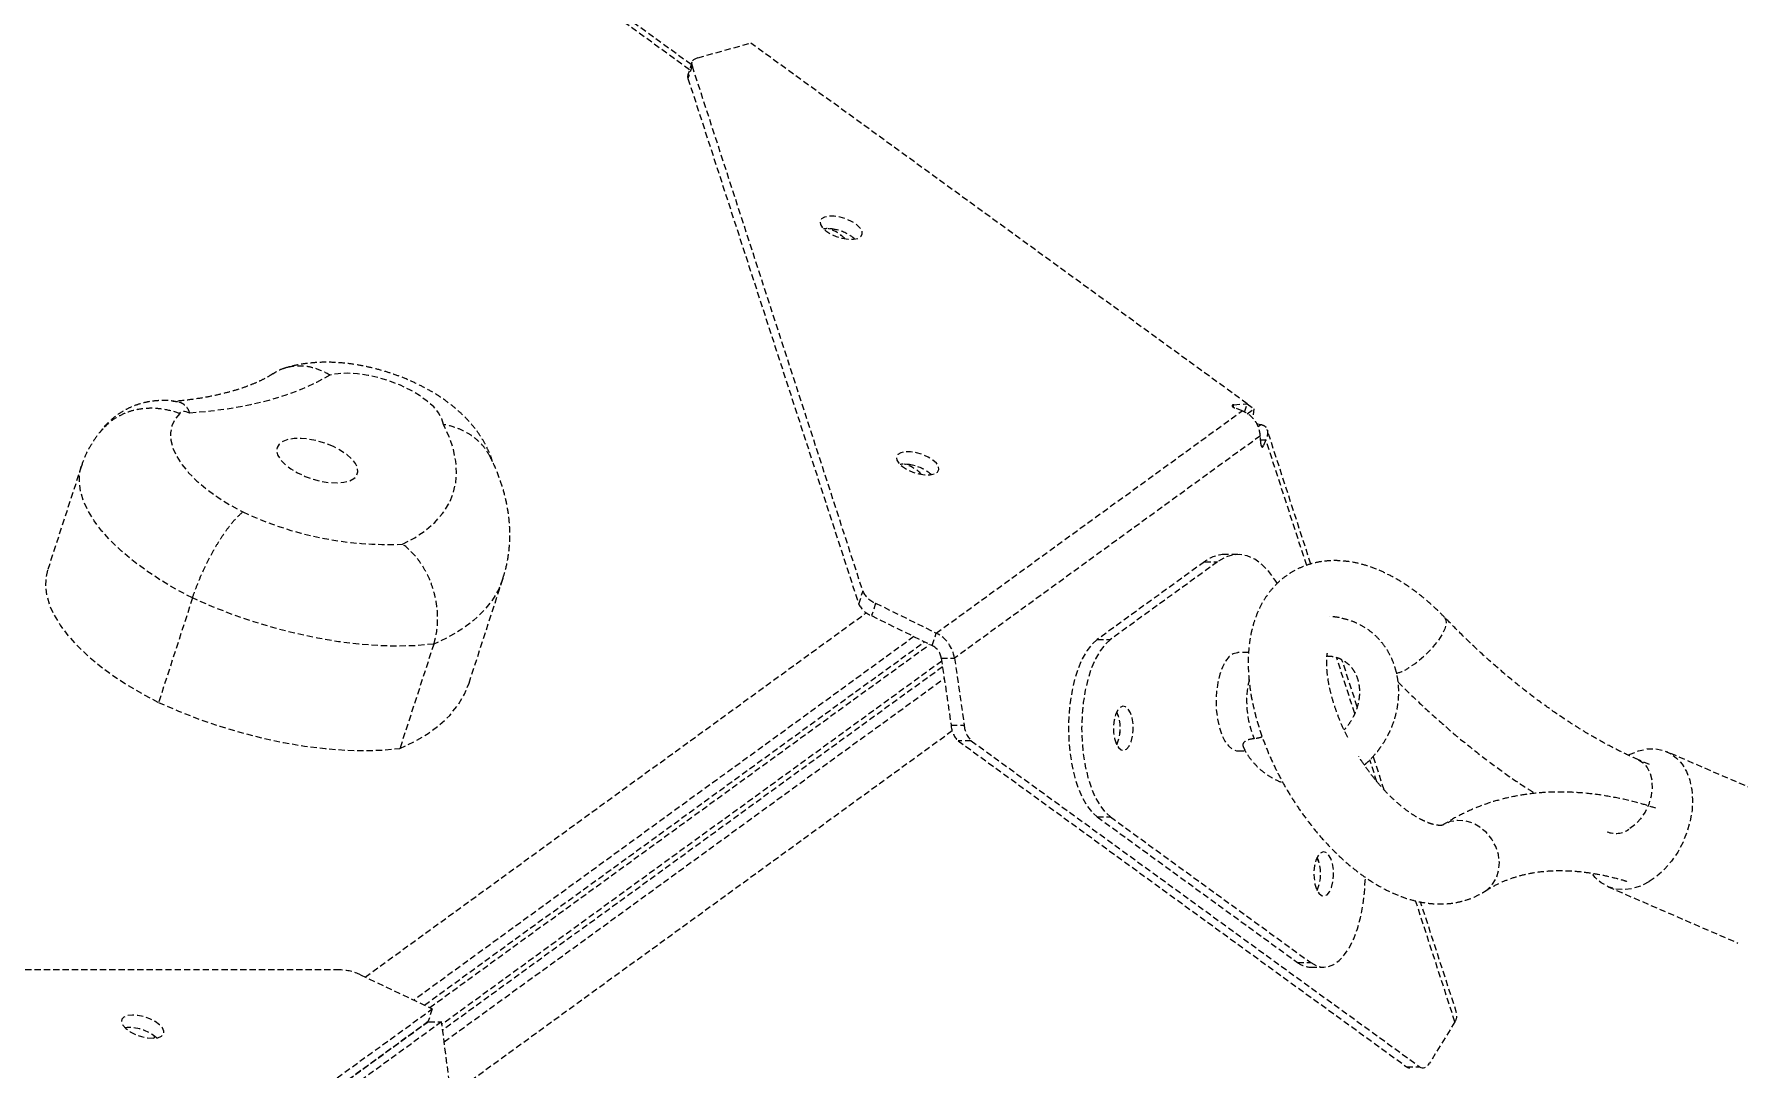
# Model space of a CAD drawing. Header units: millimetres. Extents: x -6061 to 5100, y -3651 to 3328.
# Drawn here: x -997 to -649.8, y 570.6 to 781.2 of the extents above; entities that cross this region are included whole.
import ezdxf

# ---------------------------------------------------------------- set-up
doc = ezdxf.new("R2010")
doc.units = ezdxf.units.MM
doc.linetypes.add('HIDDEN', pattern=[1.905, 1.27, -0.635])
for name, color, linetype in [('DIKOM_ОБЪЕКТ', 7, 'Continuous'), ('DIKOM_РАЗМЕР_ЗОНА', 7, 'Continuous'), ('DIKOM_РАЗМЕР_ОБЪЕКТА', 7, 'Continuous')]:
    doc.layers.add(name, color=color, linetype=linetype)
doc.styles.add('style1', font='arialbd.ttf', dxfattribs={"width": 0.8})
doc.dimstyles.new('1-50', dxfattribs={"dimtxt": 300, "dimasz": 200, "dimexe": 100, "dimexo": 0, "dimgap": 100, "dimtad": 1, "dimtxsty": 'style1', "dimcen": 200, "dimclrd": 7, "dimclre": 7, "dimclrt": 7, "dimadec": 1, "dimazin": 2, "dimtfac": 1, "dimtmove": 0, "dimatfit": 2, "dimfxl": 0, "dimlwd": 25, "dimlwe": 18, "dimarcsym": 0})

# ---------------------------------------------------------------- blocks, each defined once
blk = doc.blocks.new('*D0')
at = {"layer": 'Defpoints', "color": 0, "transparency": 16777216}
for p in [(3244.44, 1090.08), (-2954.24, -571.35), (3244.44, -1487.03)]:
    blk.add_point(p, dxfattribs=at)
at = {"layer": 'DIKOM_РАЗМЕР_ОБЪЕКТА', "color": 7, "lineweight": 18, "transparency": 16777216}
for p, q in [((3244.44, 1090.08), (3244.44, -1587.03)), ((-2954.24, -571.35), (-2954.24, -1587.03))]:
    blk.add_line(p, q, dxfattribs=at)
at = {"layer": 'DIKOM_РАЗМЕР_ОБЪЕКТА', "color": 7, "lineweight": 25, "transparency": 16777216}
blk.add_line((-2754.24, -1487.03), (3044.44, -1487.03), dxfattribs=at)
at = {"layer": 'DIKOM_РАЗМЕР_ОБЪЕКТА', "color": 7, "transparency": 16777216}
for points in [[(-2754.24, -1453.69), (-2754.24, -1520.36), (-2954.24, -1487.03)], [(3044.44, -1453.69), (3044.44, -1520.36), (3244.44, -1487.03)]]:
    blk.add_solid(points, dxfattribs=at)
at = {"layer": 'DIKOM_РАЗМЕР_ОБЪЕКТА', "color": 7, "transparency": 16777216, "insert": (279.31, -1118.98), "char_height": 300, "attachment_point": 5, "style": 'style1'}
blk.add_mtext('{\\fArial|b0|i0|c204|p34;\\H1.75x;6200}', dxfattribs=at)
blk = doc.blocks.new('*D1')
at = {"layer": 'Defpoints', "color": 0, "transparency": 16777216}
for p in [(2324.34, 3327.92), (-5419.16, -2822.08), (-1808.64, -2822.08)]:
    blk.add_point(p, dxfattribs=at)
at = {"layer": 'DIKOM_РАЗМЕР_ЗОНА', "color": 7, "lineweight": 18, "transparency": 16777216}
for p, q in [((2324.34, 3327.92), (-5519.16, 3327.92)), ((-1808.64, -2822.08), (-5519.16, -2822.08))]:
    blk.add_line(p, q, dxfattribs=at)
at = {"layer": 'DIKOM_РАЗМЕР_ЗОНА', "color": 7, "lineweight": 25, "transparency": 16777216}
blk.add_line((-5419.16, 3127.92), (-5419.16, -2622.08), dxfattribs=at)
at = {"layer": 'DIKOM_РАЗМЕР_ЗОНА', "color": 7, "transparency": 16777216}
for points in [[(-5452.49, 3127.92), (-5385.83, 3127.92), (-5419.16, 3327.92)], [(-5452.49, -2622.08), (-5385.83, -2622.08), (-5419.16, -2822.08)]]:
    blk.add_solid(points, dxfattribs=at)
at = {"layer": 'DIKOM_РАЗМЕР_ЗОНА', "color": 7, "transparency": 16777216, "insert": (-5787.21, -178.18), "char_height": 300, "attachment_point": 5, "rotation": 90, "style": 'style1'}
blk.add_mtext('{\\fArial|b0|i0|c204|p34;\\H1.75x;6150}', dxfattribs=at)
blk = doc.blocks.new('*D2')
at = {"layer": 'Defpoints', "color": 0, "transparency": 16777216}
for p in [(5097.78, 1174.32), (-4808.91, -571.39), (5097.78, -3550.63)]:
    blk.add_point(p, dxfattribs=at)
at = {"layer": 'DIKOM_РАЗМЕР_ЗОНА', "color": 7, "lineweight": 18, "transparency": 16777216}
for p, q in [((5097.78, 1174.32), (5097.78, -3650.63)), ((-4808.91, -571.39), (-4808.91, -3650.63))]:
    blk.add_line(p, q, dxfattribs=at)
at = {"layer": 'DIKOM_РАЗМЕР_ЗОНА', "color": 7, "lineweight": 25, "transparency": 16777216}
blk.add_line((-4608.91, -3550.63), (4897.78, -3550.63), dxfattribs=at)
at = {"layer": 'DIKOM_РАЗМЕР_ЗОНА', "color": 7, "transparency": 16777216}
for points in [[(-4608.91, -3517.3), (-4608.91, -3583.96), (-4808.91, -3550.63)], [(4897.78, -3517.3), (4897.78, -3583.96), (5097.78, -3550.63)]]:
    blk.add_solid(points, dxfattribs=at)
at = {"layer": 'DIKOM_РАЗМЕР_ЗОНА', "color": 7, "transparency": 16777216, "insert": (864.15, -3182.58), "char_height": 300, "attachment_point": 5, "style": 'style1'}
blk.add_mtext('{\\fArial|b0|i0|c204|p34;\\H1.75x;9900}', dxfattribs=at)
blk = doc.blocks.new('*D3')
at = {"layer": 'Defpoints', "color": 0, "transparency": 16777216}
for p in [(-3174.2, 1527.92), (2804.07, 1527.92), (-2373.39, -1022.08)]:
    blk.add_point(p, dxfattribs=at)
at = {"layer": 'DIKOM_РАЗМЕР_ОБЪЕКТА', "color": 7, "lineweight": 18, "transparency": 16777216}
for p, q in [((2804.07, 1527.92), (-3274.2, 1527.92)), ((-2373.39, -1022.08), (-3274.2, -1022.08))]:
    blk.add_line(p, q, dxfattribs=at)
at = {"layer": 'DIKOM_РАЗМЕР_ОБЪЕКТА', "color": 7, "lineweight": 25, "transparency": 16777216}
blk.add_line((-3174.2, -822.08), (-3174.2, 1327.92), dxfattribs=at)
at = {"layer": 'DIKOM_РАЗМЕР_ОБЪЕКТА', "color": 7, "transparency": 16777216}
for points in [[(-3207.54, 1327.92), (-3140.87, 1327.92), (-3174.2, 1527.92)], [(-3207.54, -822.08), (-3140.87, -822.08), (-3174.2, -1022.08)]]:
    blk.add_solid(points, dxfattribs=at)
at = {"layer": 'DIKOM_РАЗМЕР_ОБЪЕКТА', "color": 7, "transparency": 16777216, "insert": (-3542.25, 166.98), "char_height": 300, "attachment_point": 5, "rotation": 90, "style": 'style1'}
blk.add_mtext('{\\fArial|b0|i0|c204|p34;\\H1.75x;2550}', dxfattribs=at)

msp = doc.modelspace()

# ---------------------------------------------------------------- linework, layer by layer
at = {"layer": 'DIKOM_ОБЪЕКТ', "color": 7, "linetype": 'HIDDEN', "lineweight": 15}
for p, q in [((-863.436, 773.932), (-1032.312, 896.627)), ((-863.096, 774.977), (-1030.854, 896.86)), ((-861.746, 776.362), (-850.955, 779.357)), ((-749.799, 705.877), (-850.955, 779.357)), ((-862.947, 775.436), (-863.776, 772.884)), ((-862.928, 774.704), (-863.757, 772.151)), ((-862.928, 774.704), (-828.124, 667.615)), ((-863.757, 772.151), (-828.953, 665.063)), ((-752.682, 705.204), (-752.532, 705.668)), ((-752.532, 705.668), (-749.799, 705.877)), ((-750.822, 704.443), (-752.321, 705.018)), ((-750.354, 704.17), (-749.799, 705.877)), ((-749.814, 703.855), (-748.415, 704.871)), ((-749.799, 705.877), (-748.415, 704.871)), ((-748.415, 704.871), (-748.703, 702.886)), ((-813.156, 659.159), (-750.822, 704.443)), ((-747.94, 701.835), (-747.014, 701.676)), ((-747.588, 701.259), (-747.014, 701.676)), ((-747.113, 699.339), (-809.448, 654.055)), ((-747.03, 697.736), (-747.113, 699.339)), ((-747.071, 698.522), (-745.988, 698.522)), ((-745.988, 698.522), (-746.477, 697.335)), ((-737.676, 672.935), (-745.988, 698.522)), ((-736.822, 673.208), (-745.735, 700.641)), ((-746.965, 697.335), (-746.477, 697.335)), ((-987.348, 693.214), (-994.258, 671.948)), ((-758.509, 673.699), (-780.346, 657.837)), ((-755.826, 673.699), (-777.663, 657.837)), ((-758.509, 673.699), (-755.826, 673.699)), ((-751.68, 675.167), (-754.364, 675.167)), ((-908.371, 648.976), (-901.461, 670.242)), ((-828.953, 665.063), (-828.124, 667.615)), ((-964.72, 666.305), (-971.63, 645.039)), ((-929.548, 589.086), (-827.388, 663.309)), ((-825.515, 665.258), (-826.344, 662.706)), ((-825.515, 665.258), (-813.156, 659.159)), ((-826.344, 662.706), (-813.985, 656.607)), ((-915.553, 656.92), (-922.463, 635.653)), ((-817.699, 658.44), (-919.621, 584.389)), ((-917.455, 583.364), (-815.568, 657.388)), ((-916.378, 582.854), (-814.509, 656.866)), ((-813.985, 656.607), (-813.156, 659.159)), ((-780.346, 657.837), (-777.663, 657.837)), ((-812.042, 653.445), (-913.886, 579.451)), ((-812.131, 654.055), (-809.448, 654.055)), ((-812.131, 654.055), (-810.149, 640.416)), ((-809.448, 654.055), (-807.466, 640.416)), ((-749.513, 655.167), (-751.68, 655.167)), ((-727.875, 642.768), (-731.586, 654.191)), ((-727.376, 644.131), (-730.495, 653.733)), ((-811.872, 652.276), (-913.734, 578.269)), ((-913.429, 575.891), (-811.531, 649.925)), ((-809.889, 639.208), (-912.03, 564.999)), ((-810.149, 640.416), (-807.466, 640.416)), ((-806.03, 637.206), (-808.714, 637.206)), ((-808.714, 637.206), (-717.344, 570.813)), ((-806.03, 637.206), (-714.661, 570.813)), ((-751.68, 635.167), (-750.195, 635.167)), ((-723.364, 628.882), (-724.809, 633.329)), ((-721.875, 627.2), (-724.107, 634.068)), ((-667.796, 632.358), (-670.079, 633.347)), ((-637.868, 623.526), (-664.326, 634.995)), ((-780.346, 621.698), (-777.663, 621.698)), ((-780.346, 621.698), (-739.516, 592.028)), ((-777.663, 621.698), (-736.832, 592.028)), ((-707.467, 579.951), (-715.482, 604.621)), ((-707.127, 581.805), (-714.468, 604.4)), ((-676.257, 607.469), (-649.798, 596.001)), ((-934.694, 590.539), (-1116.899, 590.55)), ((-739.516, 592.028), (-736.832, 592.028)), ((-736.89, 591.098), (-734.206, 591.098)), ((-930.48, 589.527), (-915.867, 582.612)), ((-979.204, 534.649), (-916.696, 580.06)), ((-916.637, 579.979), (-979.146, 534.568)), ((-978.375, 537.201), (-915.867, 582.612)), ((-913.954, 579.979), (-976.462, 534.568)), ((-915.867, 582.612), (-916.696, 580.06)), ((-916.637, 579.979), (-913.954, 579.979)), ((-911.894, 563.943), (-913.954, 579.979)), ((-707.467, 579.951), (-712.656, 571.523)), ((-717.344, 570.813), (-714.661, 570.813))]:
    msp.add_line(p, q, dxfattribs=at)
at = {"layer": 'DIKOM_ОБЪЕКТ', "color": 7, "linetype": 'HIDDEN', "lineweight": 15, "flags": 128}
for points in [[(-861.746, 776.362), (-862.09, 776.244), (-862.383, 776.096), (-862.622, 775.92), (-862.804, 775.718), (-862.927, 775.492), (-862.989, 775.245), (-862.99, 774.981), (-862.928, 774.704)], [(-832.304, 739.589), (-831.097, 739.399), (-830.006, 739.397), (-829.121, 739.586), (-828.512, 739.949), (-828.229, 740.457), (-828.296, 741.069), (-828.706, 741.735), (-829.426, 742.402), (-830.398, 743.015), (-831.544, 743.525), (-832.77, 743.89), (-833.977, 744.08), (-835.068, 744.081), (-835.953, 743.893), (-836.562, 743.53), (-836.845, 743.022), (-836.778, 742.41), (-836.369, 741.744), (-835.648, 741.077), (-834.676, 740.464), (-833.53, 739.954), (-832.304, 739.589)], [(-913.601, 701.656), (-913.905, 702.801), (-914.568, 704), (-915.572, 705.218), (-916.891, 706.423), (-918.488, 707.581), (-920.319, 708.662), (-922.334, 709.634), (-924.478, 710.472), (-926.692, 711.153), (-928.916, 711.658), (-931.088, 711.973), (-933.15, 712.09), (-935.045, 712.005), (-936.72, 711.721)], [(-936.72, 711.721), (-939.447, 710.198), (-942.44, 708.826), (-945.688, 707.608), (-949.18, 706.548), (-952.904, 705.65), (-956.846, 704.918), (-960.993, 704.354), (-965.331, 703.96)], [(-967.314, 703.894), (-968.284, 702.709), (-968.917, 701.396), (-969.206, 699.969), (-969.147, 698.448), (-968.74, 696.851), (-967.991, 695.199), (-966.909, 693.511), (-965.507, 691.809), (-963.804, 690.115), (-961.82, 688.45), (-959.581, 686.834), (-957.115, 685.288), (-954.452, 683.832)], [(-965.331, 703.96), (-965.654, 704.106), (-966, 704.214), (-966.345, 704.278), (-966.665, 704.293), (-966.939, 704.258), (-967.147, 704.176), (-967.275, 704.051), (-967.314, 703.894)], [(-921.904, 677.269), (-919.4, 678.594), (-917.2, 680.08), (-915.314, 681.718), (-913.754, 683.501), (-912.528, 685.417), (-911.641, 687.458), (-911.099, 689.612), (-910.906, 691.867), (-911.061, 694.212), (-911.564, 696.634), (-912.412, 699.119), (-913.601, 701.656)], [(-936.015, 697.146), (-937.616, 697.797), (-939.285, 698.303), (-940.954, 698.646), (-942.554, 698.81), (-944.02, 698.788), (-945.293, 698.583), (-946.319, 698.202), (-947.057, 697.66), (-947.477, 696.981), (-947.561, 696.191), (-947.307, 695.323), (-946.723, 694.413), (-945.836, 693.498), (-944.679, 692.615), (-943.302, 691.801), (-941.76, 691.088), (-940.117, 690.507), (-938.439, 690.08), (-936.796, 689.826), (-935.255, 689.754), (-933.879, 689.868), (-932.723, 690.163), (-931.837, 690.627), (-931.255, 691.24), (-931.001, 691.979), (-931.087, 692.812), (-931.508, 693.705), (-932.247, 694.622), (-933.275, 695.526), (-934.548, 696.379), (-936.015, 697.146)], [(-816.706, 691.595), (-815.499, 691.404), (-814.408, 691.403), (-813.523, 691.591), (-812.914, 691.954), (-812.631, 692.462), (-812.697, 693.074), (-813.107, 693.74), (-813.828, 694.407), (-814.8, 695.02), (-815.946, 695.53), (-817.172, 695.895), (-818.379, 696.085), (-819.469, 696.087), (-820.355, 695.898), (-820.964, 695.535), (-821.247, 695.027), (-821.18, 694.415), (-820.77, 693.749), (-820.05, 693.082), (-819.078, 692.469), (-817.932, 691.96), (-816.706, 691.595)], [(-964.72, 666.305), (-968.018, 668.05), (-971.136, 669.888), (-974.048, 671.805), (-976.729, 673.785), (-979.16, 675.813), (-981.319, 677.871), (-983.19, 679.944), (-984.757, 682.015), (-986.008, 684.066), (-986.933, 686.082), (-987.524, 688.046), (-987.777, 689.942), (-987.689, 691.754), (-987.349, 693.213)], [(-743.715, 669.307), (-744.107, 669.93), (-745.419, 671.699), (-746.812, 673.123), (-748.269, 674.181), (-749.77, 674.862), (-751.297, 675.155), (-752.828, 675.057), (-754.344, 674.57), (-755.826, 673.699)], [(-994.258, 671.948), (-994.598, 670.488), (-994.687, 668.675), (-994.434, 666.779), (-993.843, 664.816), (-992.918, 662.8), (-991.667, 660.749), (-990.1, 658.678), (-988.229, 656.605), (-986.069, 654.547), (-983.639, 652.519), (-980.957, 650.539), (-978.046, 648.622), (-974.928, 646.783), (-971.63, 645.039)], [(-901.457, 670.257), (-902.39, 667.97), (-903.714, 665.743), (-905.397, 663.658), (-907.434, 661.724), (-909.813, 659.951), (-912.523, 658.347), (-915.553, 656.92)], [(-915.553, 656.92), (-919.077, 656.594), (-922.812, 656.479), (-926.729, 656.576), (-930.796, 656.883), (-934.98, 657.399), (-939.249, 658.12), (-943.569, 659.039), (-947.904, 660.149), (-952.221, 661.442), (-956.485, 662.907), (-960.663, 664.532), (-964.72, 666.305)], [(-709.576, 662.364), (-709.295, 661.823), (-709.283, 661.033), (-709.553, 660.045), (-710.093, 658.906), (-710.879, 657.669), (-711.872, 656.391), (-713.027, 655.133), (-714.29, 653.953), (-715.602, 652.907), (-716.9, 652.043)], [(-780.346, 657.837), (-781.445, 656.844), (-782.472, 655.518), (-783.406, 653.886), (-784.229, 651.98), (-784.926, 649.835), (-785.482, 647.495), (-785.888, 645.004), (-786.134, 642.412), (-786.217, 639.768), (-786.134, 637.123), (-785.888, 634.531), (-785.483, 632.04), (-784.926, 629.7), (-784.229, 627.555), (-783.406, 625.649), (-782.472, 624.017), (-781.445, 622.691), (-780.346, 621.698)], [(-777.663, 657.837), (-778.762, 656.844), (-779.788, 655.518), (-780.722, 653.886), (-781.546, 651.98), (-782.243, 649.835), (-782.799, 647.495), (-783.205, 645.004), (-783.451, 642.412), (-783.534, 639.768), (-783.451, 637.123), (-783.205, 634.531), (-782.799, 632.04), (-782.243, 629.7), (-781.546, 627.555), (-780.723, 625.649), (-779.789, 624.017), (-778.762, 622.691), (-777.663, 621.698)], [(-751.68, 655.167), (-751.797, 655.164), (-752.641, 654.934), (-753.45, 654.351), (-754.195, 653.436), (-754.85, 652.222), (-755.39, 650.754), (-755.795, 649.083), (-756.052, 647.271), (-756.152, 645.383), (-756.089, 643.487), (-755.867, 641.651), (-755.494, 639.943), (-754.983, 638.424), (-754.352, 637.148), (-753.625, 636.162), (-752.828, 635.502), (-751.989, 635.191), (-751.68, 635.167)], [(-922.463, 635.653), (-919.433, 637.081), (-916.723, 638.685), (-914.344, 640.458), (-912.307, 642.391), (-910.624, 644.477), (-909.3, 646.704), (-908.371, 648.976)], [(-971.63, 645.039), (-967.572, 643.266), (-963.395, 641.64), (-959.131, 640.176), (-954.814, 638.883), (-950.479, 637.772), (-946.159, 636.853), (-941.89, 636.133), (-937.705, 635.617), (-933.639, 635.309), (-929.722, 635.213), (-925.987, 635.328), (-922.463, 635.653)], [(-776.22, 643.408), (-776.631, 642.515), (-776.912, 641.4), (-777.042, 640.152), (-777.009, 638.874), (-776.817, 637.667), (-776.48, 636.631), (-776.027, 635.849), (-775.493, 635.384), (-774.922, 635.275), (-774.361, 635.529), (-773.854, 636.126), (-773.443, 637.019), (-773.162, 638.134), (-773.032, 639.382), (-773.065, 640.661), (-773.257, 641.867), (-773.594, 642.903), (-774.047, 643.685), (-774.581, 644.15), (-775.152, 644.26), (-775.713, 644.006), (-776.22, 643.408)], [(-672.001, 634.355), (-671.758, 634.48), (-670.038, 635.175), (-668.325, 635.542), (-666.657, 635.575), (-665.074, 635.271), (-663.614, 634.638), (-662.31, 633.691), (-661.194, 632.452), (-660.29, 630.95), (-659.622, 629.22), (-659.203, 627.303), (-659.044, 625.243), (-659.149, 623.09), (-659.515, 620.893), (-660.133, 618.704), (-660.99, 616.574), (-662.065, 614.554), (-663.332, 612.69), (-664.763, 611.026), (-666.323, 609.601), (-667.976, 608.449)], [(-670.073, 633.345), (-669.094, 632.731), (-668.263, 631.783), (-667.667, 630.565), (-667.331, 629.134), (-667.273, 627.557), (-667.495, 625.907), (-667.986, 624.262), (-668.724, 622.699), (-669.674, 621.29), (-670.792, 620.102), (-672.026, 619.19)], [(-701.305, 606.582), (-700.832, 606.916), (-699.786, 607.973), (-699.011, 609.28), (-698.545, 610.777), (-698.41, 612.393), (-698.61, 614.052), (-699.138, 615.678), (-699.968, 617.194), (-701.062, 618.529), (-702.368, 619.621), (-703.826, 620.418), (-705.366, 620.884), (-706.918, 620.997), (-708.409, 620.751), (-709.768, 620.158)], [(-735.389, 613.738), (-735.8, 612.846), (-736.082, 611.73), (-736.211, 610.483), (-736.179, 609.204), (-735.986, 607.998), (-735.65, 606.961), (-735.196, 606.179), (-734.662, 605.715), (-734.092, 605.605), (-733.53, 605.859), (-733.024, 606.457), (-732.613, 607.349), (-732.331, 608.465), (-732.201, 609.712), (-732.234, 610.991), (-732.426, 612.197), (-732.763, 613.234), (-733.217, 614.016), (-733.751, 614.481), (-734.321, 614.59), (-734.883, 614.336), (-735.389, 613.738)], [(-736.832, 592.028), (-735.682, 591.386), (-734.503, 591.109), (-733.319, 591.202), (-732.151, 591.662), (-731.024, 592.481), (-729.958, 593.643), (-728.975, 595.125), (-728.094, 596.898), (-727.332, 598.929), (-726.704, 601.177), (-726.222, 603.598), (-725.895, 606.146), (-725.73, 608.771), (-725.714, 609.443)], [(-667.976, 608.449), (-669.684, 607.597), (-671.406, 607.064), (-673.102, 606.863), (-674.731, 606.999), (-676.257, 607.469), (-677.643, 608.261), (-678.857, 609.358), (-679.46, 610.108)], [(-978.897, 579.251), (-978.295, 578.577), (-977.415, 577.937), (-976.328, 577.38), (-975.122, 576.953), (-973.896, 576.69), (-972.747, 576.612), (-971.77, 576.725), (-971.043, 577.021), (-970.626, 577.476), (-970.552, 578.052), (-970.827, 578.703), (-971.428, 579.376), (-972.308, 580.016), (-973.395, 580.573), (-974.601, 581), (-975.827, 581.263), (-976.976, 581.341), (-977.953, 581.228), (-978.68, 580.932), (-979.097, 580.477), (-979.171, 579.901), (-978.897, 579.251)], [(-972.46, 576.624), (-972.487, 576.853), (-972.558, 577.08)], [(-714.661, 570.813), (-714.406, 570.664), (-714.146, 570.583), (-713.882, 570.572), (-713.62, 570.629), (-713.363, 570.756), (-713.114, 570.948), (-712.878, 571.205), (-712.656, 571.523)]]:
    msp.add_lwpolyline(points, dxfattribs=at)
at = {"layer": 'DIKOM_ОБЪЕКТ', "color": 7, "linetype": 'HIDDEN', "lineweight": 15}
for centre, radius, start, end in [((-862.659, 772.547), 1.167, 163.20821, 199.81157), ((-835.29, 734.829), 6.724, 75.43251, 97.26965), ((-837.065, 734.518), 7.265, 43.10581, 75.51013), ((-835.207, 733.298), 8.199, 48.38174, 78.68841), ((-819.692, 686.836), 6.723, 75.42981, 97.27235), ((-821.478, 686.504), 7.281, 43.20349, 75.62405), ((-819.609, 685.303), 8.199, 48.3828, 78.68735), ((-924.92, 746.307), 69.104, 244.70011, 272.5012), ((-754.222, 668.178), 6.99, 91.16575, 127.83201), ((-823.716, 669.873), 4.954, 207.12072, 248.69911), ((-824.544, 667.321), 4.954, 207.12092, 248.6982), ((-815.534, 653.532), 3.443, 8.73243, 63.26756), ((-816.253, 653.01), 6.886, 8.73371, 63.26771), ((-730.452, 645.264), 19.466, 166.77335, 203.0869), ((-721.215, 658.664), 7.903, 283.03794, 303.09071), ((-783.932, 639.767), 8.265, 336.05653, 23.94347), ((-784.021, 639.77), 8.347, 336.28626, 23.34066), ((-805.205, 640.701), 4.952, 183.29494, 224.88995), ((-802.522, 640.701), 4.952, 183.29494, 224.88995), ((-674.731, 623.134), 4.784, 249.02141, 304.44907), ((-743.099, 610.098), 8.262, 336.04971, 23.95029), ((-743.191, 610.101), 8.348, 336.28682, 23.33806), ((-934.93, 580.273), 10.268, 64.31931, 88.68021), ((-736.826, 595.451), 4.354, 231.83589, 269.15661), ((-709.285, 581.242), 2.23, 324.61162, 14.61143), ((-977.61, 570.519), 8.262, 48.05027, 95.94673), ((-716.631, 571.73), 1.162, 232.1096, 268.87855)]:
    msp.add_arc(centre, radius, start, end, dxfattribs=at)
for centre, major_axis, ratio, start_param, end_param in [((-751.979, 705.266), (0.898, -0.235), 0.367225, 2.3257298, 4.4201249), ((-746.688, 697.984), (0.054, 0.927), 0.3672639, 1.8630116, 3.9574067)]:
    msp.add_ellipse(centre, major_axis=major_axis, ratio=ratio, start_param=start_param, end_param=end_param, dxfattribs=at)
for points, knots in [([(-948.349, 711.978), (-948.541, 711.855), (-949.178, 711.447), (-950.482, 710.739), (-952.362, 709.882), (-954.532, 709.068), (-956.978, 708.315), (-959.694, 707.64), (-962.679, 707.061), (-965.67, 706.609), (-967.757, 706.411), (-968.683, 706.323)], [0, 0, 0, 0, 0.0522787, 0.1736695, 0.2942077, 0.4145576, 0.5351554, 0.6564149, 0.7785575, 0.9016872, 1, 1, 1, 1]), ([(-936.72, 711.721), (-936.732, 711.728), (-937.614, 712.269), (-939.218, 713.009), (-941.565, 713.542), (-943.661, 713.611), (-945.689, 713.243), (-947.261, 712.68), (-948.073, 712.107), (-948.32, 711.933)], [0, 0, 0, 0, 0.00328969, 0.23384294, 0.40429368, 0.57961729, 0.74931612, 0.92387239, 1, 1, 1, 1]), ([(-903.602, 694.103), (-903.631, 694.213), (-903.851, 695.056), (-904.504, 696.559), (-905.566, 698.6), (-906.9, 700.566), (-908.49, 702.473), (-910.36, 704.319), (-912.508, 706.083), (-914.896, 707.724), (-917.458, 709.205), (-920.132, 710.505), (-922.885, 711.623), (-925.698, 712.56), (-928.563, 713.314), (-931.474, 713.879), (-934.432, 714.241), (-937.445, 714.375), (-940.381, 714.249), (-943.142, 713.85), (-944.965, 713.428), (-945.871, 713.128), (-945.963, 713.097)], [0, 0, 0, 0, 0.0068551, 0.0525283, 0.0992386, 0.1476376, 0.1984331, 0.2521768, 0.3087625, 0.3669889, 0.4248603, 0.4817905, 0.5379084, 0.5936439, 0.6495229, 0.7059596, 0.763565, 0.8230126, 0.8849236, 0.9412353, 0.9940445, 1, 1, 1, 1]), ([(-967.808, 706.24), (-968.124, 706.305), (-969.141, 706.514), (-970.88, 706.568), (-972.968, 706.433), (-974.99, 706.026), (-976.933, 705.372), (-978.775, 704.468), (-980.494, 703.329), (-982.031, 701.952), (-983.06, 700.85), (-983.497, 700.169), (-983.561, 700.07)], [0, 0, 0, 0, 0.0540625, 0.1740824, 0.2906577, 0.4053802, 0.519638, 0.6341029, 0.749022, 0.8643992, 0.980159, 1, 1, 1, 1]), ([(-967.314, 703.894), (-967.327, 703.898), (-968.392, 704.26), (-970.293, 704.775), (-973.01, 705.009), (-975.417, 704.847), (-977.712, 704.291), (-979.824, 703.362), (-981.612, 702.188), (-982.538, 701.201), (-982.952, 700.759)], [0, 0, 0, 0, 0.0022044, 0.1870957, 0.3270612, 0.4670308, 0.6069104, 0.7467797, 0.886629, 1, 1, 1, 1]), ([(-965.331, 703.96), (-965.331, 703.964), (-965.361, 704.273), (-965.621, 704.888), (-966.313, 705.651), (-967.067, 706.147), (-967.63, 706.207), (-967.81, 706.226)], [0, 0, 0, 0, 0.0033986, 0.2560974, 0.5180599, 0.8453685, 1, 1, 1, 1]), ([(-904.093, 695.122), (-904.42, 695.7), (-905.104, 696.909), (-906.586, 698.467), (-908.397, 699.815), (-910.693, 700.959), (-912.516, 701.469), (-913.585, 701.653), (-913.601, 701.656)], [0, 0, 0, 0, 0.17576826, 0.36737425, 0.55408573, 0.74616384, 0.99620914, 1, 1, 1, 1]), ([(-747.113, 699.339), (-747.207, 699.939), (-747.378, 701.037), (-748.175, 702.478), (-749.293, 703.676), (-750.286, 704.175), (-750.822, 704.443)], [0, 0, 0, 0, 0.2731869, 0.500011, 0.7304025, 1, 1, 1, 1]), ([(-747.014, 701.676), (-746.688, 701.559), (-746.093, 701.344), (-745.681, 700.659), (-745.568, 699.72), (-745.841, 698.942), (-745.988, 698.522)], [0, 0, 0, 0, 0.2731916, 0.5000163, 0.7304045, 1, 1, 1, 1]), ([(-982.961, 700.768), (-983.08, 700.644), (-983.762, 699.935), (-984.873, 698.403), (-986.175, 696.173), (-986.996, 694.391), (-987.276, 693.377), (-987.323, 693.205)], [0, 0, 0, 0, 0.05915602, 0.33936658, 0.64308859, 0.93952708, 1, 1, 1, 1]), ([(-901.484, 670.277), (-901.265, 670.963), (-900.742, 672.601), (-900.269, 675.283), (-900.014, 678.272), (-900.071, 681.291), (-900.424, 684.331), (-901.073, 687.391), (-902.032, 690.469), (-903.053, 693.054), (-903.835, 694.586), (-904.105, 695.115)], [0, 0, 0, 0, 0.0838686, 0.2001832, 0.3165903, 0.4340017, 0.5533297, 0.6754697, 0.8012511, 0.9313581, 1, 1, 1, 1]), ([(-964.72, 666.305), (-964.47, 667.035), (-963.969, 668.496), (-963.023, 670.796), (-961.961, 673.093), (-960.803, 675.337), (-959.581, 677.457), (-958.332, 679.4), (-957.091, 681.102), (-955.777, 682.658), (-954.917, 683.47), (-954.462, 683.823), (-954.452, 683.832)], [0, 0, 0, 0, 0.1073065, 0.2146113, 0.3219204, 0.4292264, 0.5365535, 0.6438772, 0.7512594, 0.8586394, 0.9966444, 1, 1, 1, 1]), ([(-915.553, 656.92), (-915.351, 657.652), (-914.946, 659.117), (-914.725, 661.517), (-914.804, 663.984), (-915.196, 666.467), (-915.894, 668.892), (-916.87, 671.202), (-918.108, 673.326), (-919.747, 675.447), (-921.082, 676.67), (-921.895, 677.263), (-921.904, 677.269)], [0, 0, 0, 0, 0.10582804, 0.21165438, 0.31746334, 0.42327541, 0.52947074, 0.63567187, 0.74288202, 0.85009476, 0.99828337, 1, 1, 1, 1]), ([(-709.575, 662.363), (-709.988, 662.783), (-711.178, 663.992), (-713.218, 665.842), (-715.714, 667.829), (-718.291, 669.584), (-720.94, 671.086), (-723.642, 672.304), (-726.369, 673.206), (-728.985, 673.747), (-731.45, 673.956), (-733.817, 673.872), (-736.153, 673.48), (-738.418, 672.758), (-740.501, 671.746), (-742.386, 670.473), (-744.063, 668.963), (-745.527, 667.237), (-746.776, 665.307), (-747.808, 663.179), (-748.619, 660.853), (-749.201, 658.332), (-749.542, 655.625), (-749.634, 652.754), (-749.474, 649.753), (-749.066, 646.662), (-748.422, 643.518), (-747.555, 640.351), (-746.479, 637.187), (-745.206, 634.046), (-743.75, 630.949), (-742.123, 627.918), (-740.337, 624.973), (-738.405, 622.134), (-736.34, 619.422), (-734.153, 616.858), (-731.856, 614.46), (-729.46, 612.248), (-726.972, 610.242), (-724.402, 608.462), (-721.76, 606.934), (-719.062, 605.687), (-716.336, 604.751), (-713.716, 604.177), (-711.244, 603.935), (-708.866, 603.987), (-706.515, 604.347), (-704.235, 605.042), (-702.502, 605.843), (-701.557, 606.427), (-701.265, 606.608)], [0, 0, 0, 0, 0.011872, 0.0342165, 0.0567336, 0.079459, 0.102387, 0.125447, 0.1484027, 0.17096, 0.1904653, 0.2093094, 0.2295872, 0.2491709, 0.268205, 0.2869096, 0.3054846, 0.3241168, 0.3430312, 0.362434, 0.3824913, 0.4032928, 0.4248105, 0.4468904, 0.4693016, 0.4918087, 0.5142465, 0.5365636, 0.5587528, 0.5808314, 0.6028271, 0.6247716, 0.6466979, 0.6686382, 0.6906178, 0.7126718, 0.7348374, 0.7571519, 0.7796489, 0.8023541, 0.8252631, 0.8483193, 0.8712975, 0.8939089, 0.9134924, 0.9324054, 0.952765, 0.9724149, 0.9914938, 1, 1, 1, 1]), ([(-725.937, 632.296), (-725.738, 632.46), (-725.192, 632.912), (-724.324, 633.794), (-723.399, 634.846), (-722.341, 636.246), (-721.512, 637.573), (-720.744, 639.071), (-720.169, 640.401), (-719.621, 642.032), (-719.204, 643.782), (-718.948, 645.637), (-718.885, 647.554), (-719.035, 649.497), (-719.412, 651.428), (-720.026, 653.314), (-720.881, 655.118), (-721.977, 656.808), (-723.312, 658.348), (-724.879, 659.704), (-726.668, 660.838), (-728.663, 661.726), (-730.752, 662.262), (-732.219, 662.502), (-732.948, 662.489), (-732.989, 662.489)], [0, 0, 0, 0, 0.0185916, 0.0510292, 0.0886298, 0.1188578, 0.1764481, 0.2002058, 0.2395542, 0.2804519, 0.3243345, 0.3701354, 0.4174333, 0.4659071, 0.5153449, 0.5656199, 0.6166722, 0.6685116, 0.7212152, 0.7749252, 0.8298517, 0.8862422, 0.9443747, 0.9969116, 1, 1, 1, 1]), ([(-670.079, 633.347), (-670.73, 633.636), (-672.617, 634.472), (-675.798, 636.054), (-679.63, 638.176), (-683.509, 640.553), (-687.422, 643.175), (-691.355, 646.039), (-695.298, 649.138), (-699.237, 652.463), (-703.158, 656.01), (-706.607, 659.325), (-708.732, 661.501), (-709.575, 662.363)], [0, 0, 0, 0, 0.0513942, 0.149124, 0.2469295, 0.3448268, 0.4428497, 0.5410121, 0.6393232, 0.7377798, 0.8363766, 0.935107, 1, 1, 1, 1]), ([(-729.293, 637.897), (-729.655, 638.627), (-730.411, 640.151), (-731.365, 642.478), (-732.182, 644.823), (-732.812, 647.081), (-733.257, 649.21), (-733.522, 651.172), (-733.614, 652.913), (-733.582, 654.239), (-733.488, 654.867), (-733.455, 655.091)], [0, 0, 0, 0, 0.1118198, 0.2333802, 0.3541566, 0.4738613, 0.592208, 0.7089398, 0.8238719, 0.9369777, 1, 1, 1, 1]), ([(-733.533, 654.491), (-733.231, 654.482), (-732.494, 654.459), (-731.4, 654.179), (-730.241, 653.665), (-729.197, 652.903), (-728.319, 651.924), (-727.648, 650.786), (-727.185, 649.52), (-726.933, 648.161), (-726.892, 646.751), (-727.048, 645.358), (-727.358, 644.094), (-727.75, 643.003), (-728.293, 641.84), (-729.017, 640.619), (-729.718, 639.812), (-730.038, 639.442)], [0, 0, 0, 0, 0.0494254, 0.1203877, 0.1961808, 0.2780784, 0.3567378, 0.4321393, 0.5046807, 0.5749948, 0.643334, 0.7091434, 0.7695402, 0.8182729, 0.8619081, 0.936808, 1, 1, 1, 1]), ([(-719.047, 649.172), (-718.992, 649.116), (-717.544, 647.638), (-714.658, 644.863), (-710.371, 640.942), (-706.03, 637.244), (-701.648, 633.759), (-697.234, 630.521), (-693.715, 628.093), (-691.669, 626.837), (-691.104, 626.491)], [0, 0, 0, 0, 0.00615105, 0.16141714, 0.3168392, 0.47244587, 0.62825201, 0.78427209, 0.94050826, 1, 1, 1, 1]), ([(-748.359, 637.631), (-748.793, 637.58), (-749.664, 637.479), (-750.476, 636.953), (-750.779, 636.395), (-750.642, 636.112), (-750.588, 635.999)], [0, 0, 0, 0, 0.2918498, 0.5859288, 0.8360388, 1, 1, 1, 1]), ([(-750.601, 635.994), (-750.487, 635.743), (-750.095, 634.877), (-749.175, 633.531), (-747.851, 631.987), (-746.283, 630.625), (-744.487, 629.517), (-743.197, 628.864), (-742.495, 628.673), (-742.494, 628.672)], [0, 0, 0, 0, 0.07264447, 0.25088644, 0.43209947, 0.61678006, 0.80563625, 0.99952644, 1, 1, 1, 1]), ([(-746.729, 638.025), (-746.738, 638.021), (-747.024, 637.895), (-747.605, 637.722), (-748.119, 637.66), (-748.359, 637.631)], [0, 0, 0, 0, 0.0159444, 0.5412357, 1, 1, 1, 1]), ([(-709.946, 620.048), (-709.948, 620.047), (-709.956, 620.042), (-710.002, 620.017), (-710.288, 619.964), (-710.821, 619.966), (-711.619, 620.09), (-712.67, 620.401), (-713.902, 620.918), (-715.287, 621.661), (-716.793, 622.639), (-718.386, 623.854), (-720.033, 625.301), (-721.699, 626.966), (-723.353, 628.827), (-724.954, 630.865), (-726.198, 632.598), (-726.859, 633.673), (-727.052, 633.986)], [0, 0, 0, 0, 0.0354795, 0.1172848, 0.1850213, 0.2475997, 0.3136345, 0.3770863, 0.4401258, 0.5035155, 0.5677485, 0.6330029, 0.6992628, 0.7664248, 0.8343418, 0.9028465, 0.9717715, 1, 1, 1, 1]), ([(-666.534, 623.479), (-667.561, 623.806), (-670.041, 624.596), (-673.923, 625.509), (-678.168, 626.259), (-682.329, 626.692), (-686.393, 626.82), (-690.343, 626.64), (-694.165, 626.156), (-697.847, 625.374), (-701.379, 624.303), (-704.748, 622.943), (-707.598, 621.508), (-709.28, 620.462), (-709.946, 620.048)], [0, 0, 0, 0, 0.0643998, 0.1555605, 0.246335, 0.3365609, 0.4260767, 0.5147443, 0.6024678, 0.6892269, 0.775074, 0.8601424, 0.9446298, 1, 1, 1, 1]), ([(-701.265, 606.608), (-700.907, 606.831), (-699.764, 607.544), (-697.725, 608.556), (-695.084, 609.532), (-692.295, 610.23), (-689.378, 610.655), (-686.344, 610.812), (-683.199, 610.705), (-679.947, 610.343), (-676.582, 609.702), (-673.962, 609.073), (-672.433, 608.572), (-672.097, 608.462)], [0, 0, 0, 0, 0.0497583, 0.1587266, 0.2671986, 0.373863, 0.4781129, 0.5800156, 0.6799775, 0.7784761, 0.8759411, 0.9727209, 1, 1, 1, 1])]:
    msp.add_open_spline(points, degree=3, knots=knots, dxfattribs=at)

# ---------------------------------------------------------------- dimensions: what is measured, and where the dimension line sits
at = {"layer": 'DIKOM_РАЗМЕР_ЗОНА'}
dim = msp.add_linear_dim(base=(-5419.159, -2822.077), p1=(2324.34, 3327.923), p2=(-1808.638, -2822.077), angle=90, text='{\\fArial|b0|i0|c204|p34;\\H1.75x;<>}', dimstyle='1-50', dxfattribs=at)
dim.commit()
dim.dimension.update_dxf_attribs({"geometry": '*D1', "text_midpoint": (-5419.159, -178.183), "dimtype": 160})
dim = msp.add_linear_dim(base=(5097.777, -3550.63), p1=(-4808.913, -571.389), p2=(5097.777, 1174.316), text='{\\fArial|b0|i0|c204|p34;\\H1.75x;9900}', dimstyle='1-50', dxfattribs=at)
dim.commit()
dim.dimension.update_dxf_attribs({"geometry": '*D2', "text_midpoint": (864.153, -3550.63), "dimtype": 160})
at = {"layer": 'DIKOM_РАЗМЕР_ОБЪЕКТА'}
dim = msp.add_linear_dim(base=(-3174.204, 1527.923), p1=(-2373.391, -1022.077), p2=(2804.073, 1527.923), angle=90, text='{\\fArial|b0|i0|c204|p34;\\H1.75x;<>}', dimstyle='1-50', dxfattribs=at)
dim.commit()
dim.dimension.update_dxf_attribs({"geometry": '*D3', "text_midpoint": (-3174.204, 166.976), "dimtype": 160})
dim = msp.add_linear_dim(base=(3244.443, -1487.027), p1=(-2954.235, -571.349), p2=(3244.443, 1090.082), text='{\\fArial|b0|i0|c204|p34;\\H1.75x;6200}', dimstyle='1-50', dxfattribs=at)
dim.commit()
dim.dimension.update_dxf_attribs({"geometry": '*D0', "text_midpoint": (279.308, -1487.027), "dimtype": 160})

doc.saveas('drawing.dxf')
